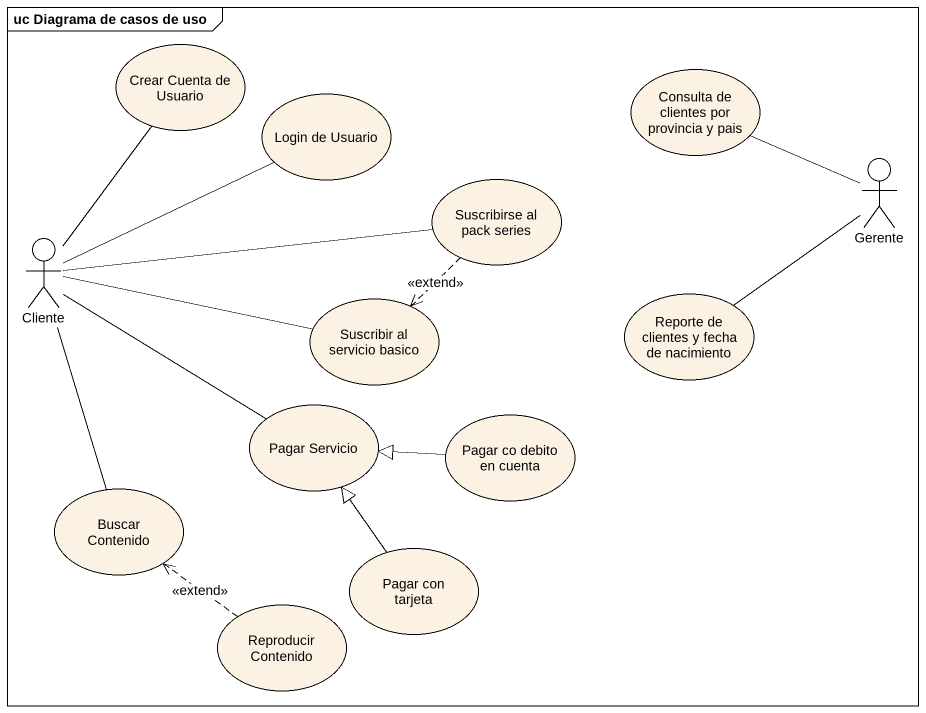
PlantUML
@startuml
mainframe uc Diagrama de casos de uso
usecase "Crear Cuenta de Usuario" as Crear_Cuenta_de_Usuario
usecase "Consulta de clientes por provincia y pais" as Consulta_de_clientes_por
usecase "Login de Usuario" as Login_de_Usuario
usecase "Suscribirse al pack series" as Suscribirse_al_pack_series
actor Gerente
actor Cliente
usecase "Suscribir al servicio basico" as Suscribir_al_servicio_basico
usecase "Reporte de clientes y fecha de nacimiento" as Reporte_de_clientes_y_fecha
usecase "Pagar Servicio" as Pagar_Servicio
usecase "Pagar co debito en cuenta" as Pagar_co_debito_en_cuenta
usecase "Buscar Contenido" as Buscar_Contenido
usecase "Pagar con tarjeta" as Pagar_con_tarjeta
usecase "Reproducir Contenido" as Reproducir_Contenido
Suscribirse_al_pack_series ..> Suscribir_al_servicio_basico : <<extend>>
Gerente -left- Consulta_de_clientes_por
Gerente -- Reporte_de_clientes_y_fecha
Cliente -up- Crear_Cuenta_de_Usuario
Cliente -right- Login_de_Usuario
Cliente -right- Suscribirse_al_pack_series
Cliente -right- Suscribir_al_servicio_basico
Cliente -right- Pagar_Servicio
Cliente -- Buscar_Contenido
Pagar_co_debito_en_cuenta -left-|> Pagar_Servicio
Pagar_con_tarjeta -up-|> Pagar_Servicio
Reproducir_Contenido .up.> Buscar_Contenido : <<extend>>
@enduml
